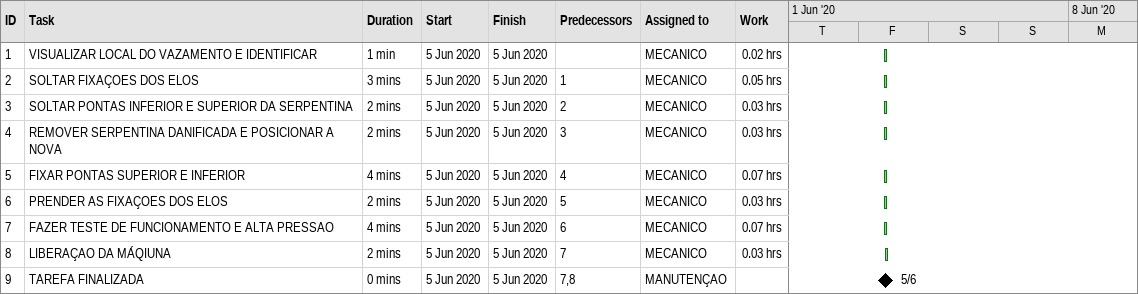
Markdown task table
| ID | Task | Duration | Start | Finish | Predecessors | Resources | Work (h) |
|---|---|---|---|---|---|---|---|
| 1 | VISUALIZAR LOCAL DO VAZAMENTO E IDENTIFICAR | 1min | 2020-06-05 | 2020-06-05 |  | MECANICO | 0.02 |
| 2 | SOLTAR FIXAÇOES DOS ELOS | 3min | 2020-06-05 | 2020-06-05 | 1 | MECANICO | 0.05 |
| 3 | SOLTAR PONTAS INFERIOR E SUPERIOR DA SERPENTINA | 2min | 2020-06-05 | 2020-06-05 | 2 | MECANICO | 0.03 |
| 4 | REMOVER SERPENTINA DANIFICADA E POSICIONAR A NOVA | 2min | 2020-06-05 | 2020-06-05 | 3 | MECANICO | 0.03 |
| 5 | FIXAR PONTAS SUPERIOR E INFERIOR | 4min | 2020-06-05 | 2020-06-05 | 4 | MECANICO | 0.07 |
| 6 | PRENDER AS FIXAÇOES DOS ELOS | 2min | 2020-06-05 | 2020-06-05 | 5 | MECANICO | 0.03 |
| 7 | FAZER TESTE DE FUNCIONAMENTO E ALTA PRESSAO | 4min | 2020-06-05 | 2020-06-05 | 6 | MECANICO | 0.07 |
| 8 | LIBERAÇAO DA MÁQIUNA | 2min | 2020-06-05 | 2020-06-05 | 7 | MECANICO | 0.03 |
| 9 | TAREFA FINALIZADA | 0min | 2020-06-05 | 2020-06-05 | 7, 8 | MANUTENÇAO |  |
